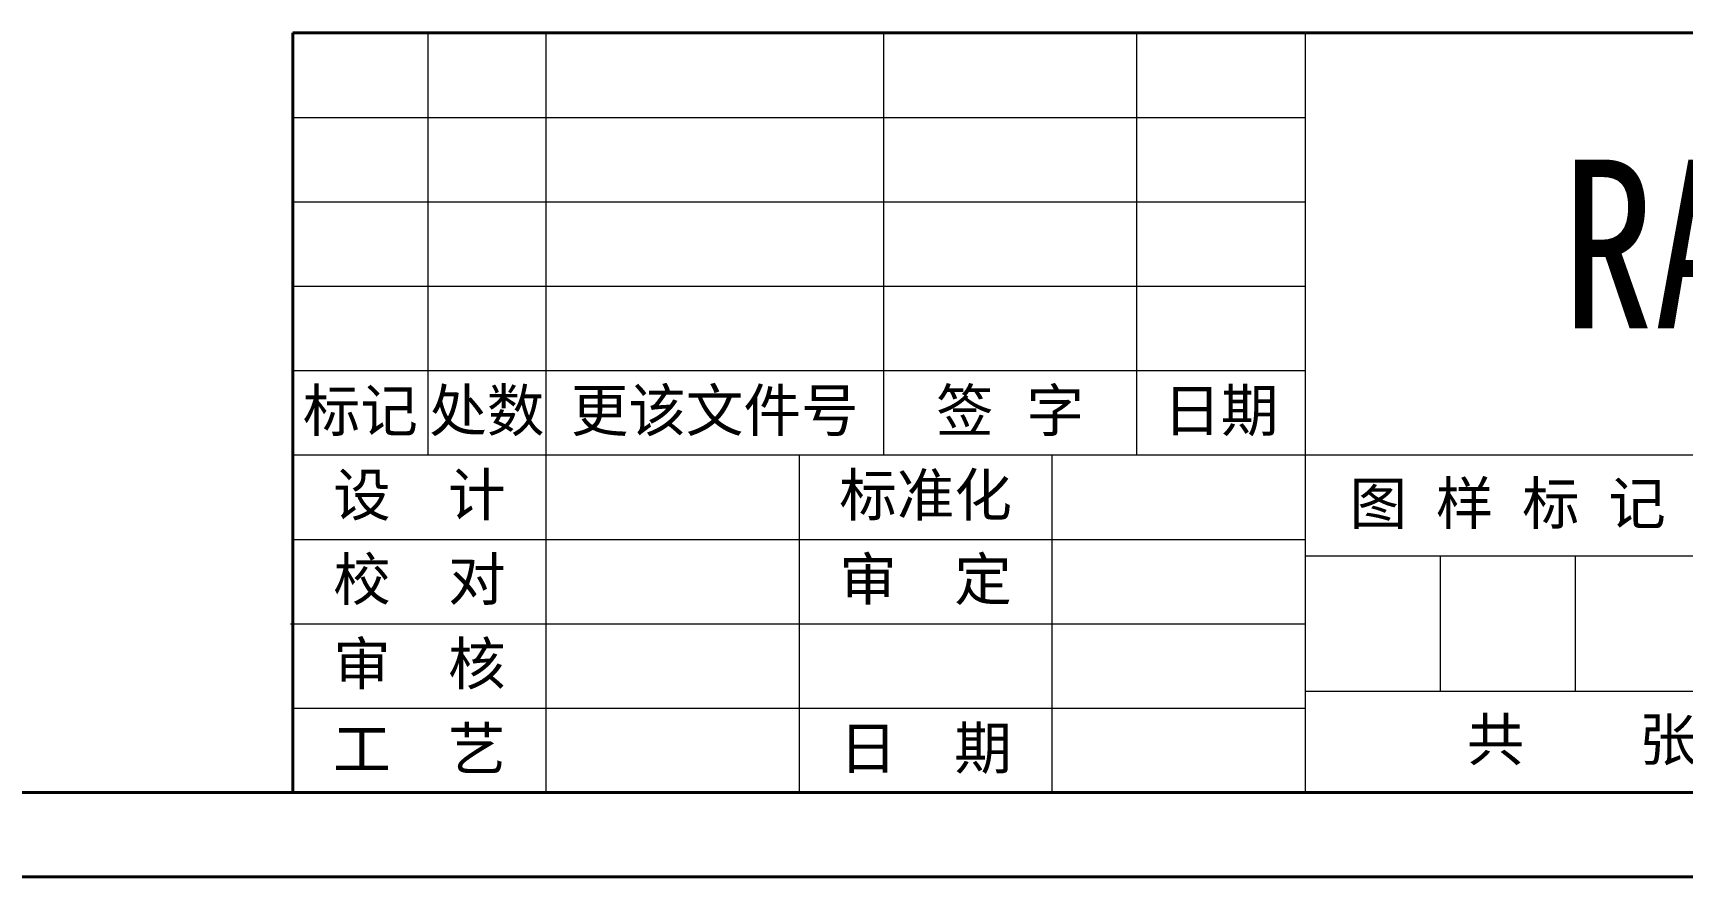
# Model space of a CAD drawing. Header units: millimetres. Extents: x 2687 to 4367, y 1046 to 2234.
# Drawn here: x 3565 to 3955.9, y 1045.9 to 1245.9 of the extents above; entities that cross this region are included whole.
import ezdxf

# ---------------------------------------------------------------- set-up
doc = ezdxf.new("R2010")
doc.units = ezdxf.units.MM
for name, color, linetype, lineweight in [('AM_BOR', 7, 'Continuous', 50), ('文字', 7, 'Continuous', 13), ('粗实线', 7, 'Continuous', 40), ('细实线', 3, 'Continuous', 13)]:
    doc.layers.add(name, color=color, linetype=linetype, lineweight=lineweight)
doc.styles.add('01', font='txt.shx')
doc.styles.get("Standard").update_dxf_attribs({"font": 'arial.ttf'})

# ---------------------------------------------------------------- blocks, each defined once
blk = doc.blocks.new('rA3')
at = {"layer": '粗实线'}
for p, q in [((568.384, 174.26), (568.384, 129.26)), ((748.384, 174.26), (568.384, 174.26)), ((358.384, 129.26), (748.384, 129.26)), ((333.384, 124.26), (753.384, 124.26))]:
    blk.add_line(p, q, dxfattribs=at)
at = {"layer": '细实线'}
for p, q in [((576.384, 174.26), (576.384, 149.26)), ((583.384, 174.26), (583.384, 149.26)), ((603.384, 174.26), (603.384, 149.26)), ((618.384, 174.26), (618.384, 149.26)), ((628.384, 174.26), (628.384, 129.26)), ((568.384, 169.26), (628.384, 169.26)), ((628.384, 169.26), (628.384, 129.26)), ((568.384, 164.26), (628.384, 164.26)), ((568.384, 159.26), (628.384, 159.26)), ((568.384, 154.26), (628.384, 154.26)), ((568.384, 149.26), (688.384, 149.26)), ((583.384, 149.26), (583.384, 129.26)), ((598.384, 149.26), (598.384, 129.26)), ((613.384, 129.26), (613.384, 149.26)), ((568.384, 144.26), (628.384, 144.26)), ((688.384, 143.26), (628.384, 143.26)), ((636.384, 143.26), (636.384, 135.26)), ((644.384, 143.26), (644.384, 135.26)), ((568.246, 139.26), (628.384, 139.26)), ((628.384, 135.26), (688.384, 135.26)), ((568.384, 134.26), (628.384, 134.26))]:
    blk.add_line(p, q, dxfattribs=at)
at = {"layer": '文字', "char_height": 2.5, "width": 72, "attachment_point": 5}
for s, insert in [('{\\fSimSun|b0|i0|c134|p2;标记}', (572.384, 151.76)), ('{\\fSimSun|b0|i0|c134|p2;处数}', (579.884, 151.76)), ('{\\fSimSun|b0|i0|c134|p2;更该文件号}', (593.384, 151.76)), ('{\\fSimSun|b0|i0|c134|p54;签}  {\\fSimSun|b0|i0|c134|p54;字}', (610.884, 151.76)), ('{\\fSimSun|b0|i0|c134|p54;日期}', (623.384, 151.76)), ('{\\fSimSun|b0|i0|c134|p2;设  计}', (575.884, 146.76)), ('{\\fSimSun|b0|i0|c134|p2;标准化}', (605.884, 146.76)), ('{\\fSimSun|b0|i0|c134|p2;图 样 标 记}', (640.383, 146.26)), ('{\\fSimSun|b0|i0|c134|p2;校  对}', (575.884, 141.76)), ('{\\fSimSun|b0|i0|c134|p2;审  定}', (605.884, 141.76)), ('{\\fSimSun|b0|i0|c134|p2;审  核}', (575.884, 136.76)), ('{\\fSimSun|b0|i0|c134|p2;共    张        第    张}', (658.384, 132.26)), ('{\\fSimSun|b0|i0|c134|p2;工  艺}', (575.884, 131.76)), ('{\\fSimSun|b0|i0|c134|p2;日  期}', (605.884, 131.76))]:
    blk.add_mtext(s, dxfattribs=dict(at, insert=insert))
blk = doc.blocks.new('图框1')
at = {"layer": 'AM_BOR', "xscale": 3.999900284620312, "yscale": 3.999900284620312, "zscale": 3.999900284620312}
blk.add_blockref('rA3', (18911.85, 6131.11), dxfattribs=at)
at = {"layer": '文字', "insert": (21529.74, 6777.81), "char_height": 40, "width": 253.125, "attachment_point": 5, "style": '01'}
blk.add_mtext('{\\fSimSun|b0|i0|c134|p2;\\W0.8;RAGA}', dxfattribs=at)

msp = doc.modelspace()

# ---------------------------------------------------------------- block references
at = {"layer": '粗实线', "linetype": 'ByBlock'}
msp.add_blockref('图框1', (-17558.719, -5582.251), dxfattribs=at)

doc.saveas('drawing.dxf')
